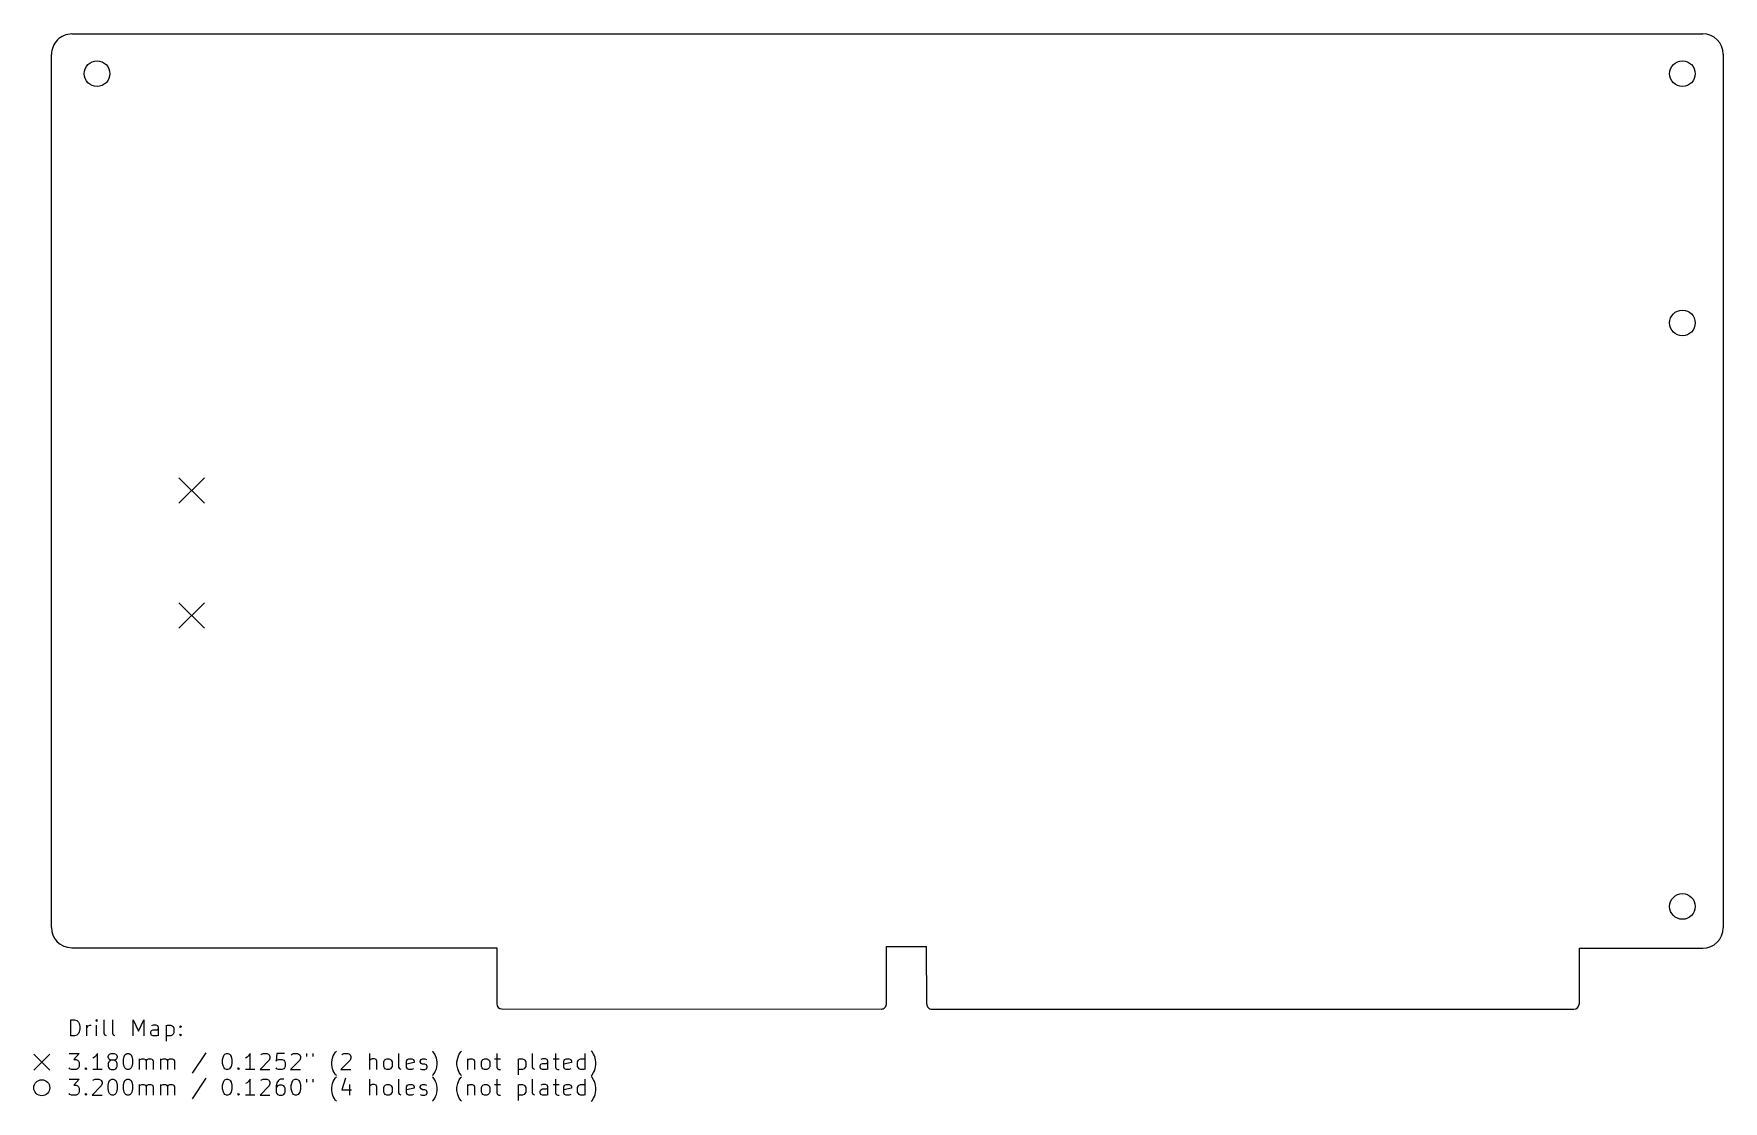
# Model space of a CAD drawing. Extents: x 1.25 to 9.55, y -6.39 to -1.14.
import ezdxf

# ---------------------------------------------------------------- set-up
doc = ezdxf.new("R2010")
doc.units = 0
doc.header["$MEASUREMENT"] = 0
doc.layers.add('BLACK', color=7, linetype='CONTINUOUS')

msp = doc.modelspace()

# ---------------------------------------------------------------- linework, layer by layer
at = {"layer": 'BLACK', "linetype": 'CONTINUOUS'}
for p, q in [((1.4392, -1.1437), (9.4508, -1.1427)), ((1.3386, -5.5317), (1.3392, -1.2437)), ((9.5508, -1.2427), (9.5508, -5.5339)), ((1.965, -3.3232), (2.0902, -3.4484)), ((2.0902, -3.3232), (1.965, -3.4484)), ((1.965, -3.9374), (2.0902, -4.0626)), ((2.0902, -3.9374), (1.965, -4.0626)), ((1.4386, -5.6317), (3.5266, -5.6323)), ((3.5266, -5.6323), (3.5266, -5.9073)), ((5.4404, -5.9081), (5.4409, -5.626)), ((5.4409, -5.626), (5.6378, -5.626)), ((5.6383, -5.9083), (5.6378, -5.626)), ((8.8427, -5.6341), (9.4508, -5.6339)), ((8.8427, -5.6341), (8.8427, -5.9091)), ((3.5516, -5.9323), (5.4154, -5.9331)), ((5.6633, -5.9333), (8.8177, -5.9341)), ((1.4338, -6.0642), (1.4338, -5.9854)), ((1.4338, -5.9854), (1.4525, -5.9854)), ((1.4525, -5.9854), (1.4637, -5.9892)), ((1.4637, -5.9892), (1.4712, -5.9967)), ((1.4712, -6.0529), (1.4637, -6.0604)), ((1.4712, -5.9967), (1.475, -6.0042)), ((1.475, -6.0454), (1.4712, -6.0529)), ((1.475, -6.0042), (1.4787, -6.0192)), ((1.4787, -6.0304), (1.475, -6.0454)), ((1.4787, -6.0192), (1.4787, -6.0304)), ((1.5125, -6.0642), (1.5125, -6.0117)), ((1.5125, -6.0267), (1.5162, -6.0192)), ((1.5162, -6.0192), (1.52, -6.0154)), ((1.52, -6.0154), (1.5275, -6.0117)), ((1.5275, -6.0117), (1.535, -6.0117)), ((1.5612, -5.9854), (1.5575, -5.9892)), ((1.5575, -5.9892), (1.5612, -5.9929)), ((1.565, -5.9892), (1.5612, -5.9854)), ((1.5612, -5.9854), (1.5612, -5.9929)), ((1.5612, -5.9929), (1.565, -5.9892)), ((1.5612, -6.0642), (1.5612, -6.0117)), ((1.5987, -6.0529), (1.5987, -5.9854)), ((1.6025, -6.0604), (1.5987, -6.0529)), ((1.64, -6.0529), (1.64, -5.9854)), ((1.6437, -6.0604), (1.64, -6.0529)), ((1.7412, -6.0642), (1.7412, -5.9854)), ((1.7412, -5.9854), (1.7675, -6.0417)), ((1.7675, -6.0417), (1.7937, -5.9854)), ((1.7937, -5.9854), (1.7937, -6.0642)), ((1.8275, -6.0454), (1.8312, -6.0379)), ((1.8275, -6.0529), (1.8275, -6.0454)), ((1.8312, -6.0604), (1.8275, -6.0529)), ((1.8387, -6.0117), (1.8312, -6.0154)), ((1.8312, -6.0379), (1.8387, -6.0342)), ((1.8537, -6.0117), (1.8387, -6.0117)), ((1.8387, -6.0342), (1.8574, -6.0342)), ((1.8612, -6.0154), (1.8537, -6.0117)), ((1.8574, -6.0342), (1.8649, -6.0304)), ((1.8649, -6.0229), (1.8612, -6.0154)), ((1.8649, -6.0642), (1.8649, -6.0229)), ((1.9024, -6.0117), (1.9024, -6.0904)), ((1.9024, -6.0154), (1.9099, -6.0117)), ((1.9099, -6.0117), (1.9249, -6.0117)), ((1.9249, -6.0117), (1.9324, -6.0154)), ((1.9324, -6.0154), (1.9362, -6.0192)), ((1.9362, -6.0567), (1.9324, -6.0604)), ((1.9362, -6.0192), (1.9399, -6.0267)), ((1.9399, -6.0492), (1.9362, -6.0567)), ((1.9399, -6.0267), (1.9399, -6.0492)), ((1.9699, -6.0192), (1.9737, -6.0154)), ((1.9737, -6.0229), (1.9699, -6.0192)), ((1.9699, -6.0604), (1.9737, -6.0567)), ((1.9737, -6.0154), (1.9774, -6.0192)), ((1.9737, -6.0154), (1.9737, -6.0229)), ((1.9774, -6.0192), (1.9737, -6.0229)), ((1.9737, -6.0567), (1.9774, -6.0604)), ((1.9737, -6.0567), (1.9737, -6.0642)), ((1.4525, -6.0642), (1.4338, -6.0642)), ((1.4637, -6.0604), (1.4525, -6.0642)), ((1.61, -6.0642), (1.6025, -6.0604)), ((1.6512, -6.0642), (1.6437, -6.0604)), ((1.8387, -6.0642), (1.8312, -6.0604)), ((1.8574, -6.0642), (1.8387, -6.0642)), ((1.8649, -6.0604), (1.8574, -6.0642)), ((1.9099, -6.0642), (1.9024, -6.0604)), ((1.9249, -6.0642), (1.9099, -6.0642)), ((1.9324, -6.0604), (1.9249, -6.0642)), ((1.9737, -6.0642), (1.9699, -6.0604)), ((1.9774, -6.0604), (1.9737, -6.0642)), ((2.7348, -6.1433), (2.7386, -6.1396)), ((3.2148, -6.1433), (3.211, -6.1396)), ((3.3498, -6.1433), (3.3535, -6.1396)), ((3.9947, -6.1433), (3.9909, -6.1396)), ((1.2523, -6.1542), (1.3311, -6.2329)), ((1.3311, -6.1542), (1.2523, -6.2329)), ((1.4263, -6.1508), (1.475, -6.1508)), ((1.43, -6.2258), (1.4263, -6.222)), ((1.475, -6.1508), (1.4487, -6.1808)), ((1.4487, -6.1808), (1.46, -6.1808)), ((1.46, -6.1808), (1.4675, -6.1845)), ((1.4675, -6.1845), (1.4712, -6.1883)), ((1.4712, -6.222), (1.4675, -6.2258)), ((1.4712, -6.1883), (1.475, -6.1958)), ((1.475, -6.2145), (1.4712, -6.222)), ((1.475, -6.1958), (1.475, -6.2145)), ((1.505, -6.2258), (1.5087, -6.222)), ((1.5087, -6.222), (1.5125, -6.2258)), ((1.5087, -6.222), (1.5087, -6.2295)), ((1.55, -6.1695), (1.5425, -6.1733)), ((1.5575, -6.162), (1.55, -6.1695)), ((1.565, -6.1508), (1.5575, -6.162)), ((1.565, -6.2295), (1.565, -6.1508)), ((1.6175, -6.1658), (1.6212, -6.1583)), ((1.6175, -6.1695), (1.6175, -6.1658)), ((1.6212, -6.177), (1.6175, -6.1695)), ((1.6212, -6.192), (1.6175, -6.1995)), ((1.6175, -6.1995), (1.6175, -6.2145)), ((1.6175, -6.2145), (1.6212, -6.222)), ((1.6212, -6.1583), (1.625, -6.1546)), ((1.625, -6.1808), (1.6212, -6.177)), ((1.625, -6.1883), (1.6212, -6.192)), ((1.6212, -6.222), (1.625, -6.2258)), ((1.625, -6.1546), (1.6325, -6.1508)), ((1.6325, -6.1845), (1.625, -6.1808)), ((1.6325, -6.1845), (1.625, -6.1883)), ((1.6325, -6.1508), (1.6475, -6.1508)), ((1.6475, -6.1845), (1.6325, -6.1845)), ((1.6475, -6.1508), (1.655, -6.1546)), ((1.655, -6.1808), (1.6475, -6.1845)), ((1.655, -6.1883), (1.6475, -6.1845)), ((1.655, -6.1546), (1.6587, -6.1583)), ((1.6587, -6.177), (1.655, -6.1808)), ((1.6587, -6.192), (1.655, -6.1883)), ((1.655, -6.2258), (1.6587, -6.222)), ((1.6587, -6.1583), (1.6625, -6.1658)), ((1.6625, -6.1695), (1.6587, -6.177)), ((1.6625, -6.1995), (1.6587, -6.192)), ((1.6587, -6.222), (1.6625, -6.2145)), ((1.6625, -6.1658), (1.6625, -6.1695)), ((1.6625, -6.2145), (1.6625, -6.1995)), ((1.6925, -6.1808), (1.6962, -6.1658)), ((1.6925, -6.1995), (1.6925, -6.1808)), ((1.6962, -6.2145), (1.6925, -6.1995)), ((1.6962, -6.1658), (1.7, -6.1583)), ((1.7, -6.222), (1.6962, -6.2145)), ((1.7, -6.1583), (1.7037, -6.1546)), ((1.7037, -6.2258), (1.7, -6.222)), ((1.7037, -6.1546), (1.7112, -6.1508)), ((1.7112, -6.1508), (1.7187, -6.1508)), ((1.7187, -6.1508), (1.7262, -6.1546)), ((1.7262, -6.1546), (1.73, -6.1583)), ((1.73, -6.222), (1.7262, -6.2258)), ((1.73, -6.1583), (1.7337, -6.1658)), ((1.7337, -6.2145), (1.73, -6.222)), ((1.7337, -6.1658), (1.7375, -6.1808)), ((1.7375, -6.1995), (1.7337, -6.2145)), ((1.7375, -6.1808), (1.7375, -6.1995)), ((1.7712, -6.2295), (1.7712, -6.177)), ((1.7712, -6.1845), (1.775, -6.1808)), ((1.775, -6.1808), (1.7825, -6.177)), ((1.7825, -6.177), (1.7937, -6.177)), ((1.7937, -6.177), (1.8012, -6.1808)), ((1.8012, -6.1808), (1.805, -6.1883)), ((1.805, -6.1883), (1.8087, -6.1808)), ((1.805, -6.1883), (1.805, -6.2295)), ((1.8087, -6.1808), (1.8162, -6.177)), ((1.8162, -6.177), (1.8275, -6.177)), ((1.8275, -6.177), (1.835, -6.1808)), ((1.835, -6.1808), (1.8387, -6.1883)), ((1.8387, -6.1883), (1.8387, -6.2295)), ((1.8762, -6.2295), (1.8762, -6.177)), ((1.8762, -6.1845), (1.8799, -6.1808)), ((1.8799, -6.1808), (1.8874, -6.177)), ((1.8874, -6.177), (1.8987, -6.177)), ((1.8987, -6.177), (1.9062, -6.1808)), ((1.9062, -6.1808), (1.9099, -6.1883)), ((1.9099, -6.1883), (1.9137, -6.1808)), ((1.9099, -6.1883), (1.9099, -6.2295)), ((1.9137, -6.1808), (1.9212, -6.177)), ((1.9212, -6.177), (1.9324, -6.177)), ((1.9324, -6.177), (1.9399, -6.1808)), ((1.9399, -6.1808), (1.9437, -6.1883)), ((1.9437, -6.1883), (1.9437, -6.2295)), ((2.0974, -6.1471), (2.0299, -6.2483)), ((2.1799, -6.1808), (2.1837, -6.1658)), ((2.1799, -6.1995), (2.1799, -6.1808)), ((2.1837, -6.2145), (2.1799, -6.1995)), ((2.1837, -6.1658), (2.1874, -6.1583)), ((2.1874, -6.222), (2.1837, -6.2145)), ((2.1874, -6.1583), (2.1912, -6.1546)), ((2.1912, -6.2258), (2.1874, -6.222)), ((2.1912, -6.1546), (2.1987, -6.1508)), ((2.1987, -6.1508), (2.2062, -6.1508)), ((2.2062, -6.1508), (2.2137, -6.1546)), ((2.2137, -6.1546), (2.2174, -6.1583)), ((2.2174, -6.222), (2.2137, -6.2258)), ((2.2174, -6.1583), (2.2212, -6.1658)), ((2.2212, -6.2145), (2.2174, -6.222)), ((2.2212, -6.1658), (2.2249, -6.1808)), ((2.2249, -6.1995), (2.2212, -6.2145)), ((2.2249, -6.1808), (2.2249, -6.1995)), ((2.2549, -6.2258), (2.2586, -6.222)), ((2.2586, -6.222), (2.2624, -6.2258)), ((2.2586, -6.222), (2.2586, -6.2295)), ((2.2999, -6.1695), (2.2924, -6.1733)), ((2.3074, -6.162), (2.2999, -6.1695)), ((2.3149, -6.1508), (2.3074, -6.162)), ((2.3149, -6.2295), (2.3149, -6.1508)), ((2.4086, -6.1845), (2.3636, -6.2295)), ((2.3674, -6.1583), (2.3711, -6.1546)), ((2.3711, -6.1546), (2.3786, -6.1508)), ((2.3786, -6.1508), (2.3974, -6.1508)), ((2.3974, -6.1508), (2.4049, -6.1546)), ((2.4049, -6.1546), (2.4086, -6.1583)), ((2.4086, -6.1583), (2.4124, -6.1658)), ((2.4124, -6.1733), (2.4086, -6.1845)), ((2.4124, -6.1658), (2.4124, -6.1733)), ((2.4461, -6.1508), (2.4424, -6.1883)), ((2.4424, -6.1883), (2.4461, -6.1845)), ((2.4461, -6.2258), (2.4424, -6.222)), ((2.4836, -6.1508), (2.4461, -6.1508)), ((2.4461, -6.1845), (2.4536, -6.1808)), ((2.4536, -6.1808), (2.4724, -6.1808)), ((2.4724, -6.1808), (2.4799, -6.1845)), ((2.4799, -6.1845), (2.4836, -6.1883)), ((2.4836, -6.222), (2.4799, -6.2258)), ((2.4836, -6.1883), (2.4874, -6.1958)), ((2.4874, -6.2145), (2.4836, -6.222)), ((2.4874, -6.1958), (2.4874, -6.2145)), ((2.5586, -6.1845), (2.5136, -6.2295)), ((2.5174, -6.1583), (2.5211, -6.1546)), ((2.5211, -6.1546), (2.5286, -6.1508)), ((2.5286, -6.1508), (2.5474, -6.1508)), ((2.5474, -6.1508), (2.5549, -6.1546)), ((2.5549, -6.1546), (2.5586, -6.1583)), ((2.5586, -6.1583), (2.5624, -6.1658)), ((2.5624, -6.1733), (2.5586, -6.1845)), ((2.5624, -6.1658), (2.5624, -6.1733)), ((2.5924, -6.1508), (2.5924, -6.1658)), ((2.6224, -6.1508), (2.6224, -6.1658)), ((2.7161, -6.192), (2.7198, -6.1733)), ((2.7161, -6.207), (2.7161, -6.192)), ((2.7198, -6.2258), (2.7161, -6.207)), ((2.7198, -6.1733), (2.7236, -6.162)), ((2.7236, -6.162), (2.7273, -6.1546)), ((2.7273, -6.1546), (2.7348, -6.1433)), ((2.8061, -6.1845), (2.7611, -6.2295)), ((2.7648, -6.1583), (2.7686, -6.1546)), ((2.7686, -6.1546), (2.7761, -6.1508)), ((2.7761, -6.1508), (2.7948, -6.1508)), ((2.7948, -6.1508), (2.8023, -6.1546)), ((2.8023, -6.1546), (2.8061, -6.1583)), ((2.8061, -6.1583), (2.8098, -6.1658)), ((2.8098, -6.1733), (2.8061, -6.1845)), ((2.8098, -6.1658), (2.8098, -6.1733)), ((2.9036, -6.2295), (2.9036, -6.1508)), ((2.9073, -6.1808), (2.9036, -6.1845)), ((2.9148, -6.177), (2.9073, -6.1808)), ((2.9261, -6.177), (2.9148, -6.177)), ((2.9336, -6.1808), (2.9261, -6.177)), ((2.9373, -6.1883), (2.9336, -6.1808)), ((2.9373, -6.2295), (2.9373, -6.1883)), ((2.9711, -6.192), (2.9748, -6.1845)), ((2.9711, -6.2145), (2.9711, -6.192)), ((2.9748, -6.222), (2.9711, -6.2145)), ((2.9748, -6.1845), (2.9786, -6.1808)), ((2.9786, -6.2258), (2.9748, -6.222)), ((2.9786, -6.1808), (2.9861, -6.177)), ((2.9861, -6.177), (2.9973, -6.177)), ((2.9973, -6.177), (3.0048, -6.1808)), ((3.0048, -6.1808), (3.0086, -6.1845)), ((3.0086, -6.222), (3.0048, -6.2258)), ((3.0086, -6.1845), (3.0123, -6.192)), ((3.0123, -6.2145), (3.0086, -6.222)), ((3.0123, -6.192), (3.0123, -6.2145)), ((3.046, -6.2183), (3.046, -6.1508)), ((3.0498, -6.2258), (3.046, -6.2183)), ((3.0835, -6.1883), (3.0873, -6.1808)), ((3.0835, -6.2183), (3.0835, -6.1883)), ((3.121, -6.1958), (3.0835, -6.2033)), ((3.0873, -6.2258), (3.0835, -6.2183)), ((3.0873, -6.1808), (3.0948, -6.177)), ((3.0948, -6.177), (3.1098, -6.177)), ((3.1098, -6.177), (3.1173, -6.1808)), ((3.1173, -6.1808), (3.121, -6.1883)), ((3.121, -6.1883), (3.121, -6.1958)), ((3.151, -6.1883), (3.1548, -6.1808)), ((3.151, -6.192), (3.151, -6.1883)), ((3.1548, -6.1995), (3.151, -6.192)), ((3.1548, -6.1808), (3.1623, -6.177)), ((3.1623, -6.2033), (3.1548, -6.1995)), ((3.1623, -6.177), (3.1735, -6.177)), ((3.1735, -6.2033), (3.1623, -6.2033)), ((3.1735, -6.177), (3.181, -6.1808)), ((3.181, -6.207), (3.1735, -6.2033)), ((3.1848, -6.2145), (3.181, -6.207)), ((3.181, -6.2258), (3.1848, -6.2183)), ((3.1848, -6.2183), (3.1848, -6.2145)), ((3.2223, -6.1546), (3.2148, -6.1433)), ((3.226, -6.162), (3.2223, -6.1546)), ((3.2298, -6.1733), (3.226, -6.162)), ((3.2335, -6.192), (3.2298, -6.1733)), ((3.2298, -6.2258), (3.2335, -6.207)), ((3.2335, -6.207), (3.2335, -6.192)), ((3.331, -6.192), (3.3348, -6.1733)), ((3.331, -6.207), (3.331, -6.192)), ((3.3348, -6.2258), (3.331, -6.207)), ((3.3348, -6.1733), (3.3385, -6.162)), ((3.3385, -6.162), (3.3423, -6.1546)), ((3.3423, -6.1546), (3.3498, -6.1433)), ((3.3835, -6.177), (3.3835, -6.2295)), ((3.3835, -6.1845), (3.3873, -6.1808)), ((3.3873, -6.1808), (3.3948, -6.177)), ((3.3948, -6.177), (3.406, -6.177)), ((3.406, -6.177), (3.4135, -6.1808)), ((3.4135, -6.1808), (3.4173, -6.1883)), ((3.4173, -6.1883), (3.4173, -6.2295)), ((3.451, -6.192), (3.4547, -6.1845)), ((3.451, -6.2145), (3.451, -6.192)), ((3.4547, -6.222), (3.451, -6.2145)), ((3.4547, -6.1845), (3.4585, -6.1808)), ((3.4585, -6.2258), (3.4547, -6.222)), ((3.4585, -6.1808), (3.466, -6.177)), ((3.466, -6.177), (3.4772, -6.177)), ((3.4772, -6.177), (3.4847, -6.1808)), ((3.4847, -6.1808), (3.4885, -6.1845)), ((3.4885, -6.222), (3.4847, -6.2258)), ((3.4885, -6.1845), (3.4922, -6.192)), ((3.4922, -6.2145), (3.4885, -6.222)), ((3.4922, -6.192), (3.4922, -6.2145)), ((3.5147, -6.177), (3.5447, -6.177)), ((3.526, -6.1508), (3.526, -6.2183)), ((3.526, -6.2183), (3.5297, -6.2258)), ((3.631, -6.177), (3.631, -6.2558)), ((3.631, -6.1808), (3.6385, -6.177)), ((3.6385, -6.177), (3.6535, -6.177)), ((3.6535, -6.177), (3.661, -6.1808)), ((3.661, -6.1808), (3.6647, -6.1845)), ((3.6647, -6.222), (3.661, -6.2258)), ((3.6647, -6.1845), (3.6685, -6.192)), ((3.6685, -6.2145), (3.6647, -6.222)), ((3.6685, -6.192), (3.6685, -6.2145)), ((3.7022, -6.2183), (3.7022, -6.1508)), ((3.706, -6.2258), (3.7022, -6.2183)), ((3.7397, -6.2108), (3.7435, -6.2033)), ((3.7397, -6.2183), (3.7397, -6.2108)), ((3.7435, -6.2258), (3.7397, -6.2183)), ((3.751, -6.177), (3.7435, -6.1808)), ((3.7435, -6.2033), (3.751, -6.1995)), ((3.766, -6.177), (3.751, -6.177)), ((3.751, -6.1995), (3.7697, -6.1995)), ((3.7735, -6.1808), (3.766, -6.177)), ((3.7697, -6.1995), (3.7772, -6.1958)), ((3.7772, -6.1883), (3.7735, -6.1808)), ((3.7772, -6.2295), (3.7772, -6.1883)), ((3.8035, -6.177), (3.8335, -6.177)), ((3.8147, -6.1508), (3.8147, -6.2183)), ((3.8147, -6.2183), (3.8185, -6.2258)), ((3.8559, -6.1883), (3.8597, -6.1808)), ((3.8559, -6.2183), (3.8559, -6.1883)), ((3.8934, -6.1958), (3.8559, -6.2033)), ((3.8597, -6.2258), (3.8559, -6.2183)), ((3.8597, -6.1808), (3.8672, -6.177)), ((3.8672, -6.177), (3.8822, -6.177)), ((3.8822, -6.177), (3.8897, -6.1808)), ((3.8897, -6.1808), (3.8934, -6.1883)), ((3.8934, -6.1883), (3.8934, -6.1958)), ((3.9234, -6.192), (3.9272, -6.1845)), ((3.9234, -6.2145), (3.9234, -6.192)), ((3.9272, -6.222), (3.9234, -6.2145)), ((3.9272, -6.1845), (3.9309, -6.1808)), ((3.9309, -6.2258), (3.9272, -6.222)), ((3.9309, -6.1808), (3.9384, -6.177)), ((3.9384, -6.177), (3.9534, -6.177)), ((3.9534, -6.177), (3.9609, -6.1808)), ((3.9609, -6.2295), (3.9609, -6.1508)), ((4.0022, -6.1546), (3.9947, -6.1433)), ((4.0059, -6.162), (4.0022, -6.1546)), ((4.0097, -6.1733), (4.0059, -6.162)), ((4.0134, -6.192), (4.0097, -6.1733)), ((4.0097, -6.2258), (4.0134, -6.207)), ((4.0134, -6.207), (4.0134, -6.192)), ((1.4263, -6.2768), (1.475, -6.2768)), ((1.4375, -6.2295), (1.43, -6.2258)), ((1.46, -6.2295), (1.4375, -6.2295)), ((1.475, -6.2768), (1.4487, -6.3068)), ((1.4487, -6.3068), (1.46, -6.3068)), ((1.4675, -6.2258), (1.46, -6.2295)), ((1.46, -6.3068), (1.4675, -6.3105)), ((1.5087, -6.2295), (1.505, -6.2258)), ((1.5125, -6.2258), (1.5087, -6.2295)), ((1.5875, -6.2295), (1.5425, -6.2295)), ((1.5425, -6.2843), (1.5462, -6.2805)), ((1.5462, -6.2805), (1.5537, -6.2768)), ((1.5537, -6.2768), (1.5725, -6.2768)), ((1.5725, -6.2768), (1.58, -6.2805)), ((1.58, -6.2805), (1.5837, -6.2843)), ((1.5837, -6.2843), (1.5875, -6.2918)), ((1.5875, -6.2993), (1.5837, -6.3105)), ((1.5875, -6.2918), (1.5875, -6.2993)), ((1.6175, -6.3068), (1.6212, -6.2918)), ((1.6175, -6.3255), (1.6175, -6.3068)), ((1.6212, -6.2918), (1.625, -6.2843)), ((1.625, -6.2258), (1.6325, -6.2295)), ((1.625, -6.2843), (1.6287, -6.2805)), ((1.6287, -6.2805), (1.6362, -6.2768)), ((1.6325, -6.2295), (1.6475, -6.2295)), ((1.6362, -6.2768), (1.6437, -6.2768)), ((1.6437, -6.2768), (1.6512, -6.2805)), ((1.6475, -6.2295), (1.655, -6.2258)), ((1.6512, -6.2805), (1.655, -6.2843)), ((1.655, -6.2843), (1.6587, -6.2918)), ((1.6587, -6.2918), (1.6625, -6.3068)), ((1.6625, -6.3068), (1.6625, -6.3255)), ((1.6925, -6.3068), (1.6962, -6.2918)), ((1.6925, -6.3255), (1.6925, -6.3068)), ((1.6962, -6.2918), (1.7, -6.2843)), ((1.7, -6.2843), (1.7037, -6.2805)), ((1.7112, -6.2295), (1.7037, -6.2258)), ((1.7037, -6.2805), (1.7112, -6.2768)), ((1.7187, -6.2295), (1.7112, -6.2295)), ((1.7112, -6.2768), (1.7187, -6.2768)), ((1.7262, -6.2258), (1.7187, -6.2295)), ((1.7187, -6.2768), (1.7262, -6.2805)), ((1.7262, -6.2805), (1.73, -6.2843)), ((1.73, -6.2843), (1.7337, -6.2918)), ((1.7337, -6.2918), (1.7375, -6.3068)), ((1.7375, -6.3068), (1.7375, -6.3255)), ((1.7712, -6.3555), (1.7712, -6.303)), ((1.7712, -6.3105), (1.775, -6.3068)), ((1.775, -6.3068), (1.7825, -6.303)), ((1.7825, -6.303), (1.7937, -6.303)), ((1.7937, -6.303), (1.8012, -6.3068)), ((1.8012, -6.3068), (1.805, -6.3143)), ((1.805, -6.3143), (1.8087, -6.3068)), ((1.8087, -6.3068), (1.8162, -6.303)), ((1.8162, -6.303), (1.8275, -6.303)), ((1.8275, -6.303), (1.835, -6.3068)), ((1.835, -6.3068), (1.8387, -6.3143)), ((1.8762, -6.3555), (1.8762, -6.303)), ((1.8762, -6.3105), (1.8799, -6.3068)), ((1.8799, -6.3068), (1.8874, -6.303)), ((1.8874, -6.303), (1.8987, -6.303)), ((1.8987, -6.303), (1.9062, -6.3068)), ((1.9062, -6.3068), (1.9099, -6.3143)), ((1.9099, -6.3143), (1.9137, -6.3068)), ((1.9137, -6.3068), (1.9212, -6.303)), ((1.9212, -6.303), (1.9324, -6.303)), ((1.9324, -6.303), (1.9399, -6.3068)), ((1.9399, -6.3068), (1.9437, -6.3143)), ((2.0974, -6.273), (2.0299, -6.3743)), ((2.1799, -6.3068), (2.1837, -6.2918)), ((2.1799, -6.3255), (2.1799, -6.3068)), ((2.1837, -6.2918), (2.1874, -6.2843)), ((2.1874, -6.2843), (2.1912, -6.2805)), ((2.1987, -6.2295), (2.1912, -6.2258)), ((2.1912, -6.2805), (2.1987, -6.2768)), ((2.2062, -6.2295), (2.1987, -6.2295)), ((2.1987, -6.2768), (2.2062, -6.2768)), ((2.2137, -6.2258), (2.2062, -6.2295)), ((2.2062, -6.2768), (2.2137, -6.2805)), ((2.2137, -6.2805), (2.2174, -6.2843)), ((2.2174, -6.2843), (2.2212, -6.2918)), ((2.2212, -6.2918), (2.2249, -6.3068)), ((2.2249, -6.3068), (2.2249, -6.3255)), ((2.2586, -6.2295), (2.2549, -6.2258)), ((2.2624, -6.2258), (2.2586, -6.2295)), ((2.3374, -6.2295), (2.2924, -6.2295)), ((2.2999, -6.2955), (2.2924, -6.2993)), ((2.3074, -6.288), (2.2999, -6.2955)), ((2.3149, -6.2768), (2.3074, -6.288)), ((2.3149, -6.3555), (2.3149, -6.2768)), ((2.3636, -6.2295), (2.4124, -6.2295)), ((2.3674, -6.2843), (2.3711, -6.2805)), ((2.3711, -6.2805), (2.3786, -6.2768)), ((2.3786, -6.2768), (2.3974, -6.2768)), ((2.3974, -6.2768), (2.4049, -6.2805)), ((2.4049, -6.2805), (2.4086, -6.2843)), ((2.4086, -6.2843), (2.4124, -6.2918)), ((2.4124, -6.2993), (2.4086, -6.3105)), ((2.4124, -6.2918), (2.4124, -6.2993)), ((2.4461, -6.2955), (2.4424, -6.3105)), ((2.4536, -6.2295), (2.4461, -6.2258)), ((2.4536, -6.2843), (2.4461, -6.2955)), ((2.4574, -6.3068), (2.4499, -6.3105)), ((2.4724, -6.2295), (2.4536, -6.2295)), ((2.4574, -6.2805), (2.4536, -6.2843)), ((2.4649, -6.2768), (2.4574, -6.2805)), ((2.4724, -6.3068), (2.4574, -6.3068)), ((2.4799, -6.2768), (2.4649, -6.2768)), ((2.4799, -6.2258), (2.4724, -6.2295)), ((2.4799, -6.3105), (2.4724, -6.3068)), ((2.5136, -6.2295), (2.5624, -6.2295)), ((2.5174, -6.3068), (2.5211, -6.2918)), ((2.5174, -6.3255), (2.5174, -6.3068)), ((2.5211, -6.2918), (2.5249, -6.2843)), ((2.5249, -6.2843), (2.5286, -6.2805)), ((2.5286, -6.2805), (2.5361, -6.2768)), ((2.5361, -6.2768), (2.5436, -6.2768)), ((2.5436, -6.2768), (2.5511, -6.2805)), ((2.5511, -6.2805), (2.5549, -6.2843)), ((2.5549, -6.2843), (2.5586, -6.2918)), ((2.5586, -6.2918), (2.5624, -6.3068)), ((2.5624, -6.3068), (2.5624, -6.3255)), ((2.5924, -6.2768), (2.5924, -6.2918)), ((2.6224, -6.2768), (2.6224, -6.2918)), ((2.7161, -6.318), (2.7198, -6.2993)), ((2.7236, -6.237), (2.7198, -6.2258)), ((2.7198, -6.2993), (2.7236, -6.288)), ((2.7273, -6.2445), (2.7236, -6.237)), ((2.7236, -6.288), (2.7273, -6.2805)), ((2.7348, -6.2558), (2.7273, -6.2445)), ((2.7273, -6.2805), (2.7348, -6.2693)), ((2.7386, -6.2595), (2.7348, -6.2558)), ((2.7348, -6.2693), (2.7386, -6.2655)), ((2.7611, -6.2295), (2.8098, -6.2295)), ((2.7836, -6.273), (2.7648, -6.3293)), ((2.8023, -6.303), (2.8023, -6.3555)), ((2.9036, -6.3555), (2.9036, -6.2768)), ((2.9073, -6.3068), (2.9036, -6.3105)), ((2.9148, -6.303), (2.9073, -6.3068)), ((2.9261, -6.303), (2.9148, -6.303)), ((2.9336, -6.3068), (2.9261, -6.303)), ((2.9373, -6.3143), (2.9336, -6.3068)), ((2.9748, -6.3105), (2.9786, -6.3068)), ((2.9861, -6.2295), (2.9786, -6.2258)), ((2.9786, -6.3068), (2.9861, -6.303)), ((2.9973, -6.2295), (2.9861, -6.2295)), ((2.9861, -6.303), (2.9973, -6.303)), ((3.0048, -6.2258), (2.9973, -6.2295)), ((2.9973, -6.303), (3.0048, -6.3068)), ((3.0048, -6.3068), (3.0086, -6.3105)), ((3.046, -6.3443), (3.046, -6.2768)), ((3.0573, -6.2295), (3.0498, -6.2258)), ((3.0835, -6.3143), (3.0873, -6.3068)), ((3.0948, -6.2295), (3.0873, -6.2258)), ((3.0873, -6.3068), (3.0948, -6.303)), ((3.1098, -6.2295), (3.0948, -6.2295)), ((3.0948, -6.303), (3.1098, -6.303)), ((3.1173, -6.2258), (3.1098, -6.2295)), ((3.1098, -6.303), (3.1173, -6.3068)), ((3.1173, -6.3068), (3.121, -6.3143)), ((3.151, -6.2258), (3.1585, -6.2295)), ((3.151, -6.3143), (3.1548, -6.3068)), ((3.1548, -6.3068), (3.1623, -6.303)), ((3.1585, -6.2295), (3.1735, -6.2295)), ((3.1623, -6.303), (3.1735, -6.303)), ((3.1735, -6.2295), (3.181, -6.2258)), ((3.1735, -6.303), (3.181, -6.3068)), ((3.211, -6.2595), (3.2148, -6.2558)), ((3.2148, -6.2693), (3.211, -6.2655)), ((3.2148, -6.2558), (3.2223, -6.2445)), ((3.2223, -6.2805), (3.2148, -6.2693)), ((3.2223, -6.2445), (3.226, -6.237)), ((3.226, -6.288), (3.2223, -6.2805)), ((3.226, -6.237), (3.2298, -6.2258)), ((3.2298, -6.2993), (3.226, -6.288)), ((3.2335, -6.318), (3.2298, -6.2993)), ((3.331, -6.318), (3.3348, -6.2993)), ((3.3385, -6.237), (3.3348, -6.2258)), ((3.3348, -6.2993), (3.3385, -6.288)), ((3.3423, -6.2445), (3.3385, -6.237)), ((3.3385, -6.288), (3.3423, -6.2805)), ((3.3498, -6.2558), (3.3423, -6.2445)), ((3.3423, -6.2805), (3.3498, -6.2693)), ((3.3535, -6.2595), (3.3498, -6.2558)), ((3.3498, -6.2693), (3.3535, -6.2655)), ((3.3835, -6.303), (3.3835, -6.3555)), ((3.3835, -6.3105), (3.3873, -6.3068)), ((3.3873, -6.3068), (3.3948, -6.303)), ((3.3948, -6.303), (3.406, -6.303)), ((3.406, -6.303), (3.4135, -6.3068)), ((3.4135, -6.3068), (3.4173, -6.3143)), ((3.4547, -6.3105), (3.4585, -6.3068)), ((3.466, -6.2295), (3.4585, -6.2258)), ((3.4585, -6.3068), (3.466, -6.303)), ((3.4772, -6.2295), (3.466, -6.2295)), ((3.466, -6.303), (3.4772, -6.303)), ((3.4847, -6.2258), (3.4772, -6.2295)), ((3.4772, -6.303), (3.4847, -6.3068)), ((3.4847, -6.3068), (3.4885, -6.3105)), ((3.5147, -6.303), (3.5447, -6.303)), ((3.526, -6.2768), (3.526, -6.3443)), ((3.5297, -6.2258), (3.5372, -6.2295)), ((3.5372, -6.2295), (3.5447, -6.2295)), ((3.6385, -6.2295), (3.631, -6.2258)), ((3.631, -6.303), (3.631, -6.3818)), ((3.631, -6.3068), (3.6385, -6.303)), ((3.6535, -6.2295), (3.6385, -6.2295)), ((3.6385, -6.303), (3.6535, -6.303)), ((3.661, -6.2258), (3.6535, -6.2295)), ((3.6535, -6.303), (3.661, -6.3068)), ((3.661, -6.3068), (3.6647, -6.3105)), ((3.7022, -6.3443), (3.7022, -6.2768)), ((3.7135, -6.2295), (3.706, -6.2258)), ((3.751, -6.2295), (3.7435, -6.2258)), ((3.751, -6.303), (3.7435, -6.3068)), ((3.7697, -6.2295), (3.751, -6.2295)), ((3.766, -6.303), (3.751, -6.303)), ((3.7735, -6.3068), (3.766, -6.303)), ((3.7772, -6.2258), (3.7697, -6.2295)), ((3.7772, -6.3143), (3.7735, -6.3068)), ((3.8035, -6.303), (3.8335, -6.303)), ((3.8147, -6.2768), (3.8147, -6.3443)), ((3.8185, -6.2258), (3.826, -6.2295)), ((3.826, -6.2295), (3.8335, -6.2295)), ((3.8559, -6.3143), (3.8597, -6.3068)), ((3.8672, -6.2295), (3.8597, -6.2258)), ((3.8597, -6.3068), (3.8672, -6.303)), ((3.8822, -6.2295), (3.8672, -6.2295)), ((3.8672, -6.303), (3.8822, -6.303)), ((3.8897, -6.2258), (3.8822, -6.2295)), ((3.8822, -6.303), (3.8897, -6.3068)), ((3.8897, -6.3068), (3.8934, -6.3143)), ((3.9272, -6.3105), (3.9309, -6.3068)), ((3.9384, -6.2295), (3.9309, -6.2258)), ((3.9309, -6.3068), (3.9384, -6.303)), ((3.9534, -6.2295), (3.9384, -6.2295)), ((3.9384, -6.303), (3.9534, -6.303)), ((3.9609, -6.2258), (3.9534, -6.2295)), ((3.9534, -6.303), (3.9609, -6.3068)), ((3.9609, -6.3555), (3.9609, -6.2768)), ((3.9909, -6.2595), (3.9947, -6.2558)), ((3.9947, -6.2693), (3.9909, -6.2655)), ((3.9947, -6.2558), (4.0022, -6.2445)), ((4.0022, -6.2805), (3.9947, -6.2693)), ((4.0022, -6.2445), (4.0059, -6.237)), ((4.0059, -6.288), (4.0022, -6.2805)), ((4.0059, -6.237), (4.0097, -6.2258)), ((4.0097, -6.2993), (4.0059, -6.288)), ((4.0134, -6.318), (4.0097, -6.2993)), ((1.43, -6.3518), (1.4263, -6.348)), ((1.4375, -6.3555), (1.43, -6.3518)), ((1.46, -6.3555), (1.4375, -6.3555)), ((1.4675, -6.3518), (1.46, -6.3555)), ((1.4675, -6.3105), (1.4712, -6.3143)), ((1.4712, -6.348), (1.4675, -6.3518)), ((1.4712, -6.3143), (1.475, -6.3218)), ((1.475, -6.3405), (1.4712, -6.348)), ((1.475, -6.3218), (1.475, -6.3405)), ((1.505, -6.3518), (1.5087, -6.348)), ((1.5087, -6.3555), (1.505, -6.3518)), ((1.5087, -6.348), (1.5125, -6.3518)), ((1.5087, -6.348), (1.5087, -6.3555)), ((1.5125, -6.3518), (1.5087, -6.3555)), ((1.5837, -6.3105), (1.5387, -6.3555)), ((1.5387, -6.3555), (1.5875, -6.3555)), ((1.6212, -6.3405), (1.6175, -6.3255)), ((1.625, -6.348), (1.6212, -6.3405)), ((1.6287, -6.3518), (1.625, -6.348)), ((1.6362, -6.3555), (1.6287, -6.3518)), ((1.6437, -6.3555), (1.6362, -6.3555)), ((1.6512, -6.3518), (1.6437, -6.3555)), ((1.655, -6.348), (1.6512, -6.3518)), ((1.6587, -6.3405), (1.655, -6.348)), ((1.6625, -6.3255), (1.6587, -6.3405)), ((1.6962, -6.3405), (1.6925, -6.3255)), ((1.7, -6.348), (1.6962, -6.3405)), ((1.7037, -6.3518), (1.7, -6.348)), ((1.7112, -6.3555), (1.7037, -6.3518)), ((1.7187, -6.3555), (1.7112, -6.3555)), ((1.7262, -6.3518), (1.7187, -6.3555)), ((1.73, -6.348), (1.7262, -6.3518)), ((1.7337, -6.3405), (1.73, -6.348)), ((1.7375, -6.3255), (1.7337, -6.3405)), ((1.805, -6.3143), (1.805, -6.3555)), ((1.8387, -6.3143), (1.8387, -6.3555)), ((1.9099, -6.3143), (1.9099, -6.3555)), ((1.9437, -6.3143), (1.9437, -6.3555)), ((2.1837, -6.3405), (2.1799, -6.3255)), ((2.1874, -6.348), (2.1837, -6.3405)), ((2.1912, -6.3518), (2.1874, -6.348)), ((2.1987, -6.3555), (2.1912, -6.3518)), ((2.2062, -6.3555), (2.1987, -6.3555)), ((2.2137, -6.3518), (2.2062, -6.3555)), ((2.2174, -6.348), (2.2137, -6.3518)), ((2.2212, -6.3405), (2.2174, -6.348)), ((2.2249, -6.3255), (2.2212, -6.3405)), ((2.2549, -6.3518), (2.2586, -6.348)), ((2.2586, -6.3555), (2.2549, -6.3518)), ((2.2586, -6.348), (2.2624, -6.3518)), ((2.2586, -6.348), (2.2586, -6.3555)), ((2.2624, -6.3518), (2.2586, -6.3555)), ((2.3374, -6.3555), (2.2924, -6.3555)), ((2.4086, -6.3105), (2.3636, -6.3555)), ((2.3636, -6.3555), (2.4124, -6.3555)), ((2.4424, -6.3105), (2.4424, -6.3405)), ((2.4461, -6.3143), (2.4424, -6.3218)), ((2.4424, -6.3405), (2.4461, -6.348)), ((2.4499, -6.3105), (2.4461, -6.3143)), ((2.4461, -6.348), (2.4499, -6.3518)), ((2.4499, -6.3518), (2.4574, -6.3555)), ((2.4574, -6.3555), (2.4724, -6.3555)), ((2.4724, -6.3555), (2.4799, -6.3518)), ((2.4836, -6.3143), (2.4799, -6.3105)), ((2.4799, -6.3518), (2.4836, -6.348)), ((2.4874, -6.3218), (2.4836, -6.3143)), ((2.4836, -6.348), (2.4874, -6.3405)), ((2.4874, -6.3405), (2.4874, -6.3218)), ((2.5211, -6.3405), (2.5174, -6.3255)), ((2.5249, -6.348), (2.5211, -6.3405)), ((2.5286, -6.3518), (2.5249, -6.348)), ((2.5361, -6.3555), (2.5286, -6.3518)), ((2.5436, -6.3555), (2.5361, -6.3555)), ((2.5511, -6.3518), (2.5436, -6.3555)), ((2.5549, -6.348), (2.5511, -6.3518)), ((2.5586, -6.3405), (2.5549, -6.348)), ((2.5624, -6.3255), (2.5586, -6.3405)), ((2.7161, -6.333), (2.7161, -6.318)), ((2.7198, -6.3518), (2.7161, -6.333)), ((2.7236, -6.363), (2.7198, -6.3518)), ((2.7273, -6.3705), (2.7236, -6.363)), ((2.7348, -6.3818), (2.7273, -6.3705)), ((2.7386, -6.3855), (2.7348, -6.3818)), ((2.7648, -6.3293), (2.8136, -6.3293)), ((2.9373, -6.3555), (2.9373, -6.3143)), ((2.9711, -6.318), (2.9748, -6.3105)), ((2.9711, -6.3405), (2.9711, -6.318)), ((2.9748, -6.348), (2.9711, -6.3405)), ((2.9786, -6.3518), (2.9748, -6.348)), ((2.9861, -6.3555), (2.9786, -6.3518)), ((2.9973, -6.3555), (2.9861, -6.3555)), ((3.0048, -6.3518), (2.9973, -6.3555)), ((3.0086, -6.348), (3.0048, -6.3518)), ((3.0086, -6.3105), (3.0123, -6.318)), ((3.0123, -6.3405), (3.0086, -6.348)), ((3.0123, -6.318), (3.0123, -6.3405)), ((3.0498, -6.3518), (3.046, -6.3443)), ((3.0573, -6.3555), (3.0498, -6.3518)), ((3.0835, -6.3443), (3.0835, -6.3143)), ((3.121, -6.3218), (3.0835, -6.3293)), ((3.0873, -6.3518), (3.0835, -6.3443)), ((3.0948, -6.3555), (3.0873, -6.3518)), ((3.1098, -6.3555), (3.0948, -6.3555)), ((3.1173, -6.3518), (3.1098, -6.3555)), ((3.121, -6.3143), (3.121, -6.3218)), ((3.151, -6.318), (3.151, -6.3143)), ((3.1548, -6.3255), (3.151, -6.318)), ((3.151, -6.3518), (3.1585, -6.3555)), ((3.1623, -6.3293), (3.1548, -6.3255)), ((3.1585, -6.3555), (3.1735, -6.3555)), ((3.1735, -6.3293), (3.1623, -6.3293)), ((3.181, -6.333), (3.1735, -6.3293)), ((3.1735, -6.3555), (3.181, -6.3518)), ((3.1848, -6.3405), (3.181, -6.333)), ((3.181, -6.3518), (3.1848, -6.3443)), ((3.1848, -6.3443), (3.1848, -6.3405)), ((3.211, -6.3855), (3.2148, -6.3818)), ((3.2148, -6.3818), (3.2223, -6.3705)), ((3.2223, -6.3705), (3.226, -6.363)), ((3.226, -6.363), (3.2298, -6.3518)), ((3.2298, -6.3518), (3.2335, -6.333)), ((3.2335, -6.333), (3.2335, -6.318)), ((3.331, -6.333), (3.331, -6.318)), ((3.3348, -6.3518), (3.331, -6.333)), ((3.3385, -6.363), (3.3348, -6.3518)), ((3.3423, -6.3705), (3.3385, -6.363)), ((3.3498, -6.3818), (3.3423, -6.3705)), ((3.3535, -6.3855), (3.3498, -6.3818)), ((3.4173, -6.3143), (3.4173, -6.3555)), ((3.451, -6.318), (3.4547, -6.3105)), ((3.451, -6.3405), (3.451, -6.318)), ((3.4547, -6.348), (3.451, -6.3405)), ((3.4585, -6.3518), (3.4547, -6.348)), ((3.466, -6.3555), (3.4585, -6.3518)), ((3.4772, -6.3555), (3.466, -6.3555)), ((3.4847, -6.3518), (3.4772, -6.3555)), ((3.4885, -6.348), (3.4847, -6.3518)), ((3.4885, -6.3105), (3.4922, -6.318)), ((3.4922, -6.3405), (3.4885, -6.348)), ((3.4922, -6.318), (3.4922, -6.3405)), ((3.526, -6.3443), (3.5297, -6.3518)), ((3.5297, -6.3518), (3.5372, -6.3555)), ((3.5372, -6.3555), (3.5447, -6.3555)), ((3.6385, -6.3555), (3.631, -6.3518)), ((3.6535, -6.3555), (3.6385, -6.3555)), ((3.661, -6.3518), (3.6535, -6.3555)), ((3.6647, -6.348), (3.661, -6.3518)), ((3.6647, -6.3105), (3.6685, -6.318)), ((3.6685, -6.3405), (3.6647, -6.348)), ((3.6685, -6.318), (3.6685, -6.3405)), ((3.706, -6.3518), (3.7022, -6.3443)), ((3.7135, -6.3555), (3.706, -6.3518)), ((3.7397, -6.3368), (3.7435, -6.3293)), ((3.7397, -6.3443), (3.7397, -6.3368)), ((3.7435, -6.3518), (3.7397, -6.3443)), ((3.7435, -6.3293), (3.751, -6.3255)), ((3.751, -6.3555), (3.7435, -6.3518)), ((3.751, -6.3255), (3.7697, -6.3255)), ((3.7697, -6.3555), (3.751, -6.3555)), ((3.7697, -6.3255), (3.7772, -6.3218)), ((3.7772, -6.3518), (3.7697, -6.3555)), ((3.7772, -6.3555), (3.7772, -6.3143)), ((3.8147, -6.3443), (3.8185, -6.3518)), ((3.8185, -6.3518), (3.826, -6.3555)), ((3.826, -6.3555), (3.8335, -6.3555)), ((3.8559, -6.3443), (3.8559, -6.3143)), ((3.8934, -6.3218), (3.8559, -6.3293)), ((3.8597, -6.3518), (3.8559, -6.3443)), ((3.8672, -6.3555), (3.8597, -6.3518)), ((3.8822, -6.3555), (3.8672, -6.3555)), ((3.8897, -6.3518), (3.8822, -6.3555)), ((3.8934, -6.3143), (3.8934, -6.3218)), ((3.9234, -6.318), (3.9272, -6.3105)), ((3.9234, -6.3405), (3.9234, -6.318)), ((3.9272, -6.348), (3.9234, -6.3405)), ((3.9309, -6.3518), (3.9272, -6.348)), ((3.9384, -6.3555), (3.9309, -6.3518)), ((3.9534, -6.3555), (3.9384, -6.3555)), ((3.9609, -6.3518), (3.9534, -6.3555)), ((3.9909, -6.3855), (3.9947, -6.3818)), ((3.9947, -6.3818), (4.0022, -6.3705)), ((4.0022, -6.3705), (4.0059, -6.363)), ((4.0059, -6.363), (4.0097, -6.3518)), ((4.0097, -6.3518), (4.0134, -6.333)), ((4.0134, -6.333), (4.0134, -6.318))]:
    msp.add_line(p, q, dxfattribs=at)
at = {"layer": 'BLACK'}
for centre, radius in [((1.563, -1.3386), 0.063), ((9.3504, -1.3386), 0.063), ((9.3504, -2.563), 0.063), ((9.3504, -5.4291), 0.063), ((1.2917, -6.3195), 0.0394)]:
    msp.add_circle(centre, radius, dxfattribs=at)
for centre, radius, start, end in [((1.4392, -1.2437), 0.1, -270.00002, -179.99998), ((9.4508, -1.2427), 0.1, 0, 90), ((1.4386, -5.5316), 0.1, -179.99889, -90), ((9.4508, -5.5339), 0.1, -90, 0), ((3.5516, -5.9073), 0.025, -180, -90), ((5.4154, -5.9081), 0.025, -90.00117, 0), ((5.6633, -5.9083), 0.025, -180.00117, -89.99883), ((8.8177, -5.9091), 0.025, -90, 0)]:
    msp.add_arc(centre, radius, start, end, dxfattribs=at)

doc.saveas('drawing.dxf')
